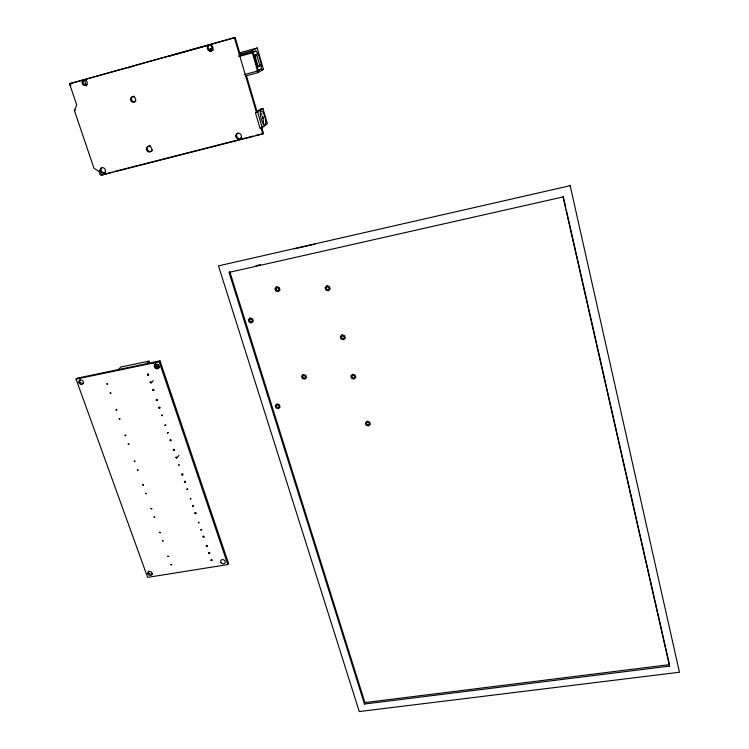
<?xml version="1.0" encoding="UTF-8"?>
<svg xmlns="http://www.w3.org/2000/svg" width="749" height="749" viewBox="0 0 749 749"><rect width="100%" height="100%" fill="white"/><g stroke="black" fill="none" stroke-linecap="round" stroke-linejoin="round"><path stroke-width="1.12" d="M244.211 74.638L258.236 70.846L261.242 69.058L261.457 64.76L258.265 53.759L255.989 51.026L238.8 55.744M150.259 382.486L150.98 382.524L150.156 382.402M156.307 400.144L156.897 399.929L156.691 400.509M161.531 415.386C163.628 416.435 161.344 413.214 161.962 415.807M164.93 425.357C166.418 426.181 165.688 423.382 164.977 425.441M173.412 450.074L174.114 450.215L173.384 450.121M203.194 537.024L203.681 536.705L203.634 537.286M206.34 546.208L206.827 545.899L206.78 546.47M211.181 560.346L211.742 560.083L211.377 560.505M364.913 702.581L669.456 664.644L669.531 666.114L364.463 704.023L364.913 702.581L229.774 271.597M175.949 457.62C178.739 457.527 174.667 456.216 176.539 457.911M261.719 127.442L263.489 133.444L262.805 133.977L101.246 175.219L100.123 174.358L99.14 171.455L93.962 168.282L74.394 110.487L76.726 105.047L69.545 83.757L235.158 37.45L240.026 53.928L239.277 54.321L251.776 50.885L257.225 47.973L263.451 69.404L258.124 72.606L245.672 75.967L246.402 75.527L257.16 111.975L256.448 112.472L234.4 37.815L235.158 37.45M212.407 50.511L213.006 50.08M227.818 564.568L228.511 563.332L160.024 360.868L77.035 378.226L76.033 379.125L147.637 577.376L227.818 564.568L159.162 361.786L160.024 360.868M177.176 457.714L178.889 455.411M150.549 382.842C152.899 383.422 149.856 379.977 150.315 382.664M151.382 382.786L153.227 380.735M156.372 367.703L157.983 365.933L158.61 367.796M155.418 366.636L157.356 364.529M145.802 364.482L148.957 361.121L149.688 363.274M117.855 370.1L120.889 367.001L148.957 361.121M211.639 50.838L212.21 50.464A3.108 2.846 66.6 0 0 211.892 45.764A3.108 2.846 66.6 0 0 207.595 46.616A3.108 2.846 66.6 0 0 209.411 51.016L209.935 51.054A2.434 2.228 66.2 0 1 211.639 50.838L212.435 50.455A2.425 2.219 66.2 0 0 210.731 50.67L210.282 51.044A2.425 2.219 66.2 0 0 209.954 51.541M262.927 108.427L257.656 112.153L255.418 112.734L260.006 128.238L262.225 127.667L267.412 123.725L262.927 108.427L260.727 108.998L256.13 112.238L257.16 111.975M179.105 465.354C179.807 463.734 178.534 464.792 178.627 465.176M193.139 506.39L193.102 505.828L192.615 506.155M195.601 513.561L195.564 512.999L195.068 513.327M198.85 523.017C199.552 521.454 198.288 522.446 198.391 522.868M101.246 175.219L112.35 172.036M100.123 174.358L101.078 173.777M99.14 171.455L100.094 170.866M256.102 67.541L259.95 65.959L256.823 55.239L253.602 56.119M256.823 55.239L255.119 56.184L258.255 66.951M238.856 56.54L252.928 52.683L255.989 51.026M209.86 51.119L210.656 50.735M208.765 50.071L212.154 48.442L210.993 44.594L207.585 46.185M74.394 110.487L75.415 110.009M128.482 67.925L131.468 66.624M82.39 81.304L84.534 80.386L86.378 85.901M70.078 85.349L71.108 84.909M182.269 474.922C182.953 473.64 180.715 475.081 182.747 474.922C184.123 473.471 180.472 473.359 182.044 474.866M184.806 482.328L184.582 481.673L184.75 482.347M200.938 530.152C203.634 529.056 200.142 529.337 200.863 530.095M69.545 83.757L234.4 37.815M168.319 56.484L209.87 44.903M208.793 49.378L212.154 48.442M239.568 52.833L257.225 47.973M253.977 54.93L258.265 53.759M259.323 65.341L261.457 64.76M257.806 66.539L259.95 65.959M256.954 70.209L261.242 69.058M261.251 69.994L263.451 69.404M256.607 110.918L258.836 110.337M265.221 124.297L266.232 124.034L261.026 127.967L262.805 133.977M114.606 171.465L253.34 136.037M255.596 135.457L263.489 133.444M294.376 248.827L315.001 244.127M255.943 265.68L260.493 264.65M153.133 362.965L155.127 362.544M76.033 379.125L159.162 361.786M155.942 366.832L157.449 366.523M147.974 375.062L147.918 374.35L147.853 375.052M211.705 50.754L210.216 50.632A3.099 2.837 66.7 0 1 208.222 46.728A3.099 2.837 66.7 0 1 211.78 44.856M170.454 440.684L170.585 440.056L170.192 440.562M195.423 513.589C198.101 513.028 193.439 511.473 195.452 513.589M206.687 546.48C209.13 546.283 205.413 544.046 206.378 546.293M170.36 440.665C173.234 440.393 168.488 438.352 170.491 440.721M173.702 450.421C176.24 450.271 172.691 448.258 173.3 449.952M176.586 458.004L176.071 457.77M184.937 482.384C186.679 482.74 183.992 479.594 184.404 482.141M190.677 499.152C191.379 497.542 190.124 498.609 190.209 498.993M193.186 506.455C191.004 503.824 195.826 506.83 192.549 506.081M195.639 513.627L195.012 513.252M206.893 546.489L206.275 546.124M209.046 553.595C211.237 553.876 208.718 551.077 208.634 553.09C209.636 554.644 209.43 552.144 208.784 553.342M147.787 375.006C150.483 375.53 146.973 372.234 147.647 374.865M153.077 390.444C155.652 391.044 152.515 387.673 152.852 390.22C154.172 391.231 153.058 388.853 152.936 390.304M159.378 408.261C157.945 407.409 160.483 407.475 159.322 408.205C161.812 408.252 158.161 405.602 159.003 408.018M167.72 433.175C168.132 433.418 168.928 431.387 167.533 432.959M211.227 560.383C213.942 560.861 210.46 558.239 211.115 560.243M187.063 489.528C187.025 487.224 188.701 490.08 186.847 489.322M262.965 118.623C264.8 117.874 260.905 114.035 262.965 118.623A7.078 2.013 75.4 0 1 263.114 124.4M156.195 400.05C158.854 401.979 156.335 397.335 156.326 400.228M158.376 364.922L159.116 367.113M156.475 366.252L157.103 368.105M364.463 704.023L229.016 272.393L563.042 196.94L669.531 666.114M257.656 112.153L262.225 127.667M252.928 52.683L258.236 70.846M251.776 50.885L258.124 72.606M563.182 196.238L565.767 207.632M566.281 209.917L669.203 663.502M152.468 573.771A2.359 1.957 32 0 1 148.733 570.963M83.411 383.291A2.5 2.135 41.9 0 1 80.255 379.5M159.294 367.338A2.537 2.219 40.3 0 1 155.886 367.029A2.537 2.219 40.3 0 1 155.755 363.705M210.432 51.306A2.425 2.219 66.3 0 1 212.913 50.22M260.558 112.556A7.078 2.013 75.4 0 1 261.897 115.243M241.45 137.741A2.987 2.771 57.8 0 1 237.19 137.348A2.987 2.771 57.8 0 1 237.836 133.05M152.524 150.081A2.959 2.659 56.4 0 1 149.098 151.242A2.959 2.659 56.4 0 1 147.347 147.656A2.959 2.659 56.4 0 1 150.465 145.868M135.944 101.003A2.827 2.528 60.4 0 1 131.506 99.683A2.827 2.528 60.4 0 1 134.446 96.368M87.165 84.759A2.837 2.5 61.1 0 1 83.102 82.306A2.837 2.5 61.1 0 1 86.762 79.974M105.291 172.279A2.921 2.584 54.8 0 1 101.527 171.193A2.921 2.584 54.8 0 1 102.145 167.364M106.892 383.872C107.575 385.688 108.24 382.72 106.892 383.872M110.112 392.953C110.73 394.742 111.545 391.839 110.112 392.953M116.067 409.797C116.741 411.585 117.406 408.664 116.067 409.797M119.241 418.757C119.868 420.535 120.636 417.642 119.241 418.757M125.064 435.235C125.701 436.995 126.422 434.13 125.064 435.235M128.191 444.082C128.856 445.842 129.53 442.968 128.191 444.082M134.258 461.215C134.914 462.966 135.588 460.12 134.258 461.215M137.339 469.941C137.994 471.683 138.677 468.855 137.339 469.941M142.563 484.697L143.433 485.09L142.563 484.697M145.615 493.319L146.486 493.713L145.615 493.319M150.97 508.459L151.832 508.852L150.97 508.459M153.976 516.969L154.846 517.362L154.013 516.876M159.406 532.324L160.277 532.717L159.406 532.324M162.383 540.731L163.245 541.124L162.421 540.638M167.851 556.198L168.75 556.488L167.851 556.198M170.791 564.503L171.69 564.793L170.791 564.503M203.026 536.443C204.074 539.046 204.992 534.842 203.026 536.443M276.709 286.717L274.939 288.44L275.698 290.921L278.216 291.698L279.986 289.985L279.227 287.494L276.709 286.717M250.091 318.063L248.368 319.739L249.127 322.173L251.608 322.941L253.331 321.274L252.572 318.831L250.091 318.063M326.892 285.79L325.075 287.522L325.806 290.032L328.352 290.809L330.178 289.086L329.448 286.567L326.892 285.79M342.096 334.887L340.28 336.563L341.001 339.007L343.519 339.784L345.326 338.117L344.615 335.664L342.096 334.887M303.308 374.481L301.557 376.092L302.287 378.479L304.749 379.247L306.5 377.636L305.779 375.258L303.308 374.481M276.915 403.992L275.211 405.565L275.932 407.896L278.366 408.664L280.07 407.1L279.349 404.76L276.915 403.992M352.61 374.285L350.804 375.904L351.506 378.311L354.005 379.088L355.803 377.459L355.11 375.062L352.61 374.285M367.179 421.275L365.381 422.839L366.064 425.189L368.536 425.966L370.324 424.393L369.65 422.052L367.179 421.275M570.167 185.696L218.483 265.876L359.267 711.55L679.455 672.237L570.167 185.696M265.605 121.928L265.511 120.374A7.125 2.013 75.4 0 0 262.59 111.732A7.125 2.013 75.4 0 0 260.306 113.455L260.409 115.018A7.125 2.013 75.4 0 0 263.33 123.679A7.125 2.013 75.4 0 0 265.605 121.928M221.021 562.555A2.397 2.022 29.4 0 0 225.018 562.902A2.397 2.022 29.4 0 0 222.846 559.559A2.397 2.022 29.4 0 0 221.021 562.555M147.825 573.734A2.359 1.957 32 0 0 151.654 574.998A2.359 1.957 32 0 0 150.371 571.45A2.359 1.957 32 0 0 147.825 573.734M78.879 382.636A2.509 2.144 41.9 0 0 82.886 383.909A2.509 2.144 41.9 0 0 81.482 379.986A2.509 2.144 41.9 0 0 78.879 382.636M154.36 366.851A2.537 2.228 40.3 0 0 158.442 368.274A2.537 2.228 40.3 0 0 157.206 364.239A2.537 2.228 40.3 0 0 154.36 366.851M302.727 377.122A1.386 1.264 31.7 0 0 305.012 377.842A1.386 1.264 31.7 0 0 304.347 375.633A1.386 1.264 31.7 0 0 302.727 377.122M352.124 377.271A1.404 1.283 27.7 0 0 354.502 377.402A1.404 1.283 27.7 0 0 353.285 375.38A1.404 1.283 27.7 0 0 352.124 377.271M366.682 424.177A1.386 1.255 24.7 0 0 369.042 424.327A1.386 1.255 24.7 0 0 367.843 422.342A1.386 1.255 24.7 0 0 366.682 424.177M276.362 406.576A1.367 1.226 32 0 0 278.609 407.287A1.367 1.226 32 0 0 277.945 405.125A1.367 1.226 32 0 0 276.362 406.576M276.147 289.498A1.423 1.311 39.6 0 0 278.469 290.219A1.423 1.311 39.6 0 0 277.776 287.916A1.423 1.311 39.6 0 0 276.147 289.498M326.274 288.59A1.432 1.339 35.8 0 0 328.633 289.311A1.432 1.339 35.8 0 0 327.959 286.998A1.432 1.339 35.8 0 0 326.274 288.59M341.619 337.939A1.414 1.311 30.7 0 0 344.016 338.071A1.414 1.311 30.7 0 0 342.789 336.001A1.414 1.311 30.7 0 0 341.619 337.939M249.557 320.778A1.404 1.273 38.8 0 0 251.851 321.49A1.404 1.273 38.8 0 0 251.149 319.243A1.404 1.273 38.8 0 0 249.557 320.778M82.118 82.025A2.846 2.509 61 0 0 85.564 85.461A2.846 2.509 61 0 0 86.322 80.855A2.846 2.509 61 0 0 82.118 82.025M100.076 170.36A2.921 2.593 54.8 0 0 104.336 172.869A2.921 2.593 54.8 0 0 103.886 167.991A2.921 2.593 54.8 0 0 100.076 170.36M235.795 136.084A2.996 2.771 57.7 0 0 240.157 138.734A2.996 2.771 57.7 0 0 239.942 133.65A2.996 2.771 57.7 0 0 235.795 136.084M130.476 98.718A2.827 2.537 60.4 0 0 133.912 102.164A2.827 2.537 60.4 0 0 134.745 97.567A2.827 2.537 60.4 0 0 130.476 98.718M146.383 149.191A2.959 2.668 56.4 0 0 150.736 151.682A2.959 2.668 56.4 0 0 150.277 146.71A2.959 2.668 56.4 0 0 146.383 149.191"/></g></svg>
